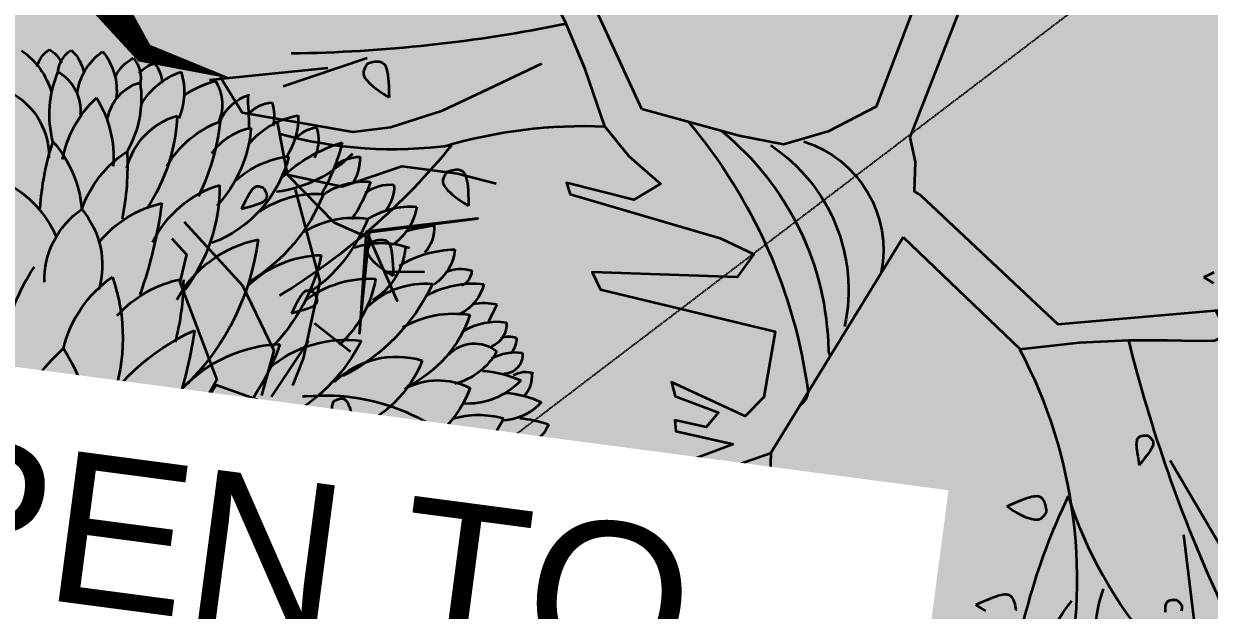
# Model space of a CAD drawing. Header units: millimetres. Extents: x -179928 to 528275, y -469666 to 511935.
# Drawn here: x 43473 to 44101, y 111492 to 111802 of the extents above; entities that cross this region are included whole.
import ezdxf

# ---------------------------------------------------------------- set-up
doc = ezdxf.new("R2010")
doc.units = ezdxf.units.MM
doc.linetypes.add('DASHED', pattern=[0.75, 0.5, -0.25])
doc.layers.add('ad-Furniture', color=8, linetype='Continuous')
doc.layers.add('ad-Text main', color=7, linetype='Continuous')
doc.layers.add('ad-Landscape', color=94, linetype='Continuous', lineweight=35)
doc.layers.add('ad-Landscape 2', color=7, linetype='Continuous', lineweight=35, true_color=0x264c00)
doc.styles.get("Standard").update_dxf_attribs({"font": 'arial.ttf'})

# ---------------------------------------------------------------- blocks, each defined once
blk = doc.blocks.new('A$C61BE7BBE')
at = {"layer": 'ad-Landscape'}
for centre, radius, start, end in [((-0.5792, 3.7449), 0.9742, 186.46688, 241.65563), ((1.7398, 3.1245), 2.0667, 169.32144, 184.04788), ((0.2948, 3.161), 1.349, 172.2305, 210.01298), ((-1.4049, 2.5545), 0.8684, 18.68778, 65.28391), ((-0.9142, 2.3228), 0.8735, 31.40487, 69.8192), ((-2.3006, 1.3581), 0.9275, 41.73929, 89.82837), ((-0.0127, 2.4992), 1.6882, 191.02849, 218.56329), ((-1.856, 1.0904), 1.1017, 36.03906, 80.26816), ((1.1235, 0.9635), 1.4762, 139.56784, 220.43216), ((-1.1235, 0.9635), 1.4762, 319.56784, 40.43216), ((-1.8408, 1.8007), 0.8356, 189.30481, 239.3197), ((-2.8127, 0.1703), 1.5025, 56.86683, 84.37468), ((-2.0528, 0.5755), 1.111, 51.64981, 93.95156), ((-0.5036, 2.3877), 1.7715, 203.40985, 232.04459), ((-2.0704, 2.4383), 1.5297, 223.15526, 259.12002), ((-2.0051, -0.5207), 2.0521, 33.36445, 71.77879), ((0.278, 1.6321), 1.6541, 187.07097, 234.85412), ((-2.3551, -1.8074), 2.8907, 65.67414, 88.25794), ((-0.1824, 2.6175), 2.5892, 216.37093, 243.62041), ((-2.6118, -0.8298), 1.7705, 71.06869, 99.21005), ((-1.9143, 1.938), 1.4152, 226.12226, 258.10878), ((-1.8532, -0.9988), 1.5896, 87.80694, 125.34258), ((-1.0264, -1.4309), 1.7659, 54.46623, 125.53377), ((-1.0264, 1.4309), 1.7659, 234.46623, 305.53377), ((1.1235, -0.9635), 1.4762, 139.56784, 220.43216), ((1.0264, 1.4309), 1.7659, 234.46623, 305.53377), ((-1.1235, -0.9635), 1.4762, 319.56784, 40.43216)]:
    blk.add_arc(centre, radius, start, end, dxfattribs=at)
at = {"layer": 'ad-Landscape 2'}
for centre, radius, start, end in [((0.3234, 3.905), 0.4767, 132.73866, 179.56243), ((-0.3234, 3.905), 0.4767, 0.43757, 47.26134), ((-0.1425, 3.9552), 0.5349, 155.19049, 195.20682), ((-0.9056, 3.6412), 0.6057, 24.0272, 62.73054), ((-0.2663, 4.0457), 0.2252, 130.84427, 173.75905), ((-0.4908, 4.0166), 0.2139, 30.41563, 68.82996), ((-0.0961, 4.0625), 0.2274, 130.93347, 187.27283), ((-0.4137, 3.9807), 0.3046, 17.09734, 56.39496), ((0.4137, 3.9807), 0.3046, 123.60504, 162.90266), ((0.0961, 4.0625), 0.2274, 352.72717, 49.06653), ((0.4908, 4.0166), 0.2139, 111.17004, 149.58437), ((0.9056, 3.6412), 0.6057, 117.26946, 155.9728), ((0.2663, 4.0457), 0.2252, 6.24095, 49.15573), ((5.8663, 2.673), 7.168, 168.75967, 170.83335), ((-1.3268, 3.7443), 0.3576, 14.37957, 65.67824), ((-0.6413, 3.9243), 0.3417, 140.17932, 198.67463), ((-1.1804, 3.4536), 0.743, 47.03228, 68.14061), ((-1.0529, 3.8878), 0.3429, 154.82228, 186.10535), ((-1.4147, 3.7701), 0.2686, 35.04222, 78.95985), ((0.4847, 3.8253), 0.8385, 164.13269, 202.27743), ((-0.4664, 3.7254), 0.3595, 3.05127, 66.29439), ((0.4664, 3.7254), 0.3595, 113.70561, 176.94873), ((-0.4847, 3.8253), 0.8385, 337.72257, 15.86731), ((-1.4522, 3.7508), 0.3106, 153.81915, 198.78711), ((-1.8213, 3.5993), 0.3023, 36.32124, 72.6008), ((-1.0337, 3.8696), 0.5516, 170.48559, 205.45287), ((-1.7595, 3.3631), 0.6247, 31.25767, 73.08831), ((0.6722, 3.3341), 0.8727, 140.39412, 176.99618), ((-0.6722, 3.3341), 0.8727, 3.00382, 39.60588), ((-0.4659, 3.9514), 1.4875, 185.97252, 202.70743), ((-2.4444, 2.7002), 1.2047, 39.61762, 65.52562), ((-0.2113, 3.764), 1.0157, 176.98112, 215.15022), ((-1.383, 3.3555), 0.488, 27.43755, 71.18261), ((0.7845, 3.7974), 1.7654, 178.75477, 198.61147), ((-1.3701, 3.1096), 0.824, 23.21959, 61.77969), ((0.8101, 3.7172), 1.4584, 175.33806, 205.55583), ((-0.8731, 3.3135), 0.5704, 6.67232, 66.26868), ((0.8731, 3.3135), 0.5704, 113.73132, 173.32768), ((-1.6924, 3.6508), 0.4098, 172.3277, 203.61076), ((-2.1581, 3.3546), 0.3559, 46.86291, 80.36915), ((-1.7238, 2.9221), 0.7346, 40.38662, 76.09196), ((-2.1061, 3.4684), 0.2887, 169.0778, 214.64065), ((-2.4029, 3.194), 0.3293, 46.24511, 87.68542), ((-0.9147, 3.7961), 1.3196, 191.93886, 206.21864), ((-2.2394, 2.9434), 0.5806, 48.33638, 86.67487), ((-0.8762, 2.8295), 0.8955, 11.96194, 49.21126), ((0.8762, 2.8295), 0.8955, 130.78874, 168.03806), ((-1.7398, 3.1245), 2.0667, 355.95212, 10.67856), ((-2.1285, 3.3962), 0.4606, 182.36478, 225.58317), ((-2.6219, 2.7574), 0.6207, 49.77589, 86.93335), ((-1.8961, 2.6169), 0.7641, 47.38545, 86.81155), ((-0.4879, 3.7225), 1.408, 194.08678, 230.75178), ((-2.4584, 3.1948), 0.2887, 169.0778, 214.64065), ((-3.0457, 2.0047), 1.2814, 66.14352, 76.28476), ((-2.2078, 2.5037), 0.7304, 50.8151, 91.05063), ((-1.0136, 3.5245), 1.2421, 193.52703, 228.39805), ((-2.5541, 3.0699), 0.3719, 177.60187, 227.96098), ((-3.0549, 2.2322), 0.863, 51.02378, 81.38718), ((-2.4357, 2.4238), 0.6427, 63.07607, 102.38547), ((2.889, 3.1417), 3.5018, 179.98243, 192.00519), ((0.9142, 2.3228), 0.8735, 110.1808, 148.59513), ((-1.9988, 3.0323), 0.5442, 178.24862, 230.68038), ((-1.6974, 2.079), 0.9321, 21.01467, 71.00855), ((0.5421, 2.9513), 1.9362, 179.73155, 217.41149), ((0.4533, 2.5144), 0.6755, 132.16499, 188.60831), ((-0.4533, 2.5144), 0.6755, 351.39169, 47.83501), ((-2.9291, 2.9329), 0.15, 177.47025, 233.80961), ((-3.0253, 2.6704), 0.2744, 57.97543, 101.26619), ((-2.0257, 2.069), 0.8461, 38.49282, 81.42911), ((-0.4415, 3.0214), 1.4626, 184.53972, 217.07204), ((-3.2048, 2.0899), 0.7587, 53.84333, 88.58495), ((-2.8327, 2.8868), 0.3555, 186.20703, 235.71806), ((-1.3292, 3.2587), 1.5303, 197.59049, 235.74559), ((-2.8129, 2.1522), 0.6446, 39.15642, 87.78171), ((-2.4021, 1.9593), 0.8207, 45.12287, 85.9267), ((-1.4468, 2.8141), 0.8978, 182.30093, 220.50756), ((-3.255, 2.3074), 0.3987, 70.94104, 97.72728), ((-4.7109, 2.1806), 1.4962, 14.55365, 20.41362), ((-3.0882, 1.8014), 0.7945, 52.47186, 91.55185), ((-2.167, 2.7765), 0.9598, 190.85815, 236.55055), ((-3.2185, 2.5369), 0.186, 168.23624, 240.99446), ((-3.387, 2.0873), 0.4877, 50.8294, 91.59888), ((1.1102, 2.3286), 1.9834, 172.86966, 187.13034), ((-1.1439, 1.6998), 0.9279, 34.91657, 71.05051), ((0.9729, 1.8753), 1.4339, 153.15977, 192.1138), ((-0.9472, 1.8177), 0.9527, 6.22136, 47.73687), ((-0.9729, 1.8753), 1.4339, 347.8862, 26.84023), ((-3.3252, 2.438), 0.1695, 170.71369, 216.27653), ((-3.4542, 2.3019), 0.1679, 59.89017, 103.18093), ((-3.4098, 2.3203), 0.1483, 166.0967, 261.70295), ((-3.5474, 1.9775), 0.3785, 53.8191, 90.95416), ((-3.2095, 2.1093), 0.2729, 35.39886, 122.15517), ((-2.8672, 2.5356), 0.5252, 201.8257, 248.02813), ((-0.9565, 2.7668), 1.425, 199.73306, 231.77211), ((-3.6227, 2.031), 0.1831, 51.14247, 102.0713), ((-3.4132, 2.1554), 0.2388, 166.75476, 212.31761), ((-3.3241, 1.386), 0.7926, 85.56631, 108.01228), ((-3.104, 2.4748), 0.5733, 215.76353, 266.37343), ((-2.6751, 1.5084), 0.6953, 38.28249, 99.3433), ((-1.8936, 2.412), 0.9205, 193.66836, 242.88227), ((2.2619, 2.2221), 3.2578, 180.48635, 200.14254), ((-1.8918, 0.7397), 1.7085, 20.47463, 58.37181), ((-3.0021, 1.5187), 0.5438, 53.77897, 109.79803), ((-3.5079, 1.2176), 0.814, 86.76384, 107.52222), ((-3.3942, 2.2431), 0.4369, 214.78481, 261.07296), ((-2.2585, 2.2572), 0.9551, 193.74281, 250.74014), ((-3.6458, 0.9704), 0.8788, 87.00257, 102.07341), ((-3.5663, 1.8937), 0.2709, 193.65461, 282.44901), ((-3.3701, 1.1333), 0.7046, 65.60352, 98.75304), ((-2.7888, 2.0624), 0.7268, 198.67082, 243.79699), ((-3.799, 1.3868), 0.2788, 60.36234, 119.63766), ((-3.6025, 1.7876), 0.3701, 205.36372, 256.0362), ((-3.5309, 1.1863), 0.4429, 66.56317, 113.43683), ((-2.8723, 2.1694), 1.0147, 214.6416, 251.06237), ((-3.8429, 1.1634), 0.2852, 68.35462, 126.71622), ((-3.8061, 1.4393), 0.2126, 192.8534, 276.06864), ((-3.6986, 1.0203), 0.4283, 72.41068, 114.40253), ((-3.3934, 1.5704), 0.508, 198.36566, 274.36285), ((-2.935, 0.5362), 0.8919, 63.91881, 106.35993), ((-3.867, 1.2266), 0.1934, 174.18666, 290.59598), ((-3.9905, 0.7068), 0.5437, 67.64575, 97.28341), ((-3.2785, -0.1985), 1.4267, 76.95691, 99.25489), ((-2.5206, 2.2177), 1.411, 225.5947, 260.34135), ((-3.9828, 0.7528), 0.3143, 81.59333, 119.16505), ((-3.8058, 1.2269), 0.3858, 211.15088, 261.88723), ((-3.5292, 0.1698), 0.9139, 78.01728, 113.3144), ((-3.2424, 1.8545), 1.0655, 232.5105, 267.25212), ((-4.09, 0.6654), 0.2348, 66.95459, 113.04541), ((-3.8641, 1.0224), 0.3477, 203.91838, 280.78741), ((-3.7147, 0.1925), 0.678, 81.55573, 114.70525), ((-3.2885, 1.64), 1.0932, 229.52167, 276.17194), ((-3.0057, -0.698), 1.5293, 80.07303, 110.39202), ((-4.09, 0.5543), 0.1658, 79.35441, 130.28324), ((-4.0065, 0.7788), 0.2144, 207.19351, 284.68974), ((-3.8679, 0.1672), 0.5263, 77.39124, 114.96296), ((-2.5064, 2.2982), 1.8728, 236.55296, 269.35046), ((-4.0211, -0.3309), 0.8867, 85.54152, 102.47041), ((-3.5803, 1.2652), 0.8033, 230.61412, 270.78978), ((-3.9905, 0.6212), 0.2383, 201.22812, 283.00293), ((-3.2335, -0.2213), 0.7603, 84.12058, 124.2254), ((-4.487, 1.6291), 1.2847, 281.63719, 288.00047), ((-3.7607, -0.1513), 0.5674, 79.89405, 113.04357), ((-2.7222, 2.1138), 1.9478, 241.18217, 266.26036), ((-1.8634, 3.0329), 2.8823, 251.61053, 271.71734), ((1.0264, -1.4309), 1.7659, 54.46623, 125.53377), ((-2.3531, -1.1695), 1.4234, 97.04197, 124.31969)]:
    blk.add_arc(centre, radius, start, end, dxfattribs=at)
blk = doc.blocks.new('A$C279134A6')
at = {"layer": 'ad-Landscape', "linetype": 'Continuous'}
for p, q in [((542.66, 463.81), (637.12, 613.59)), ((734.74, 473.8), (789.53, 447.04)), ((352.62, 400.13), (423.66, 240.51)), ((150.22, 271.73), (93.3, 199.01)), ((134.41, 222.4), (119.11, 163.38)), ((595.99, 149.14), (611.79, 82.26))]:
    blk.add_line(p, q, dxfattribs=at)
for points in [[(356.89, 469.03), (326.61, 591.55)], [(382.56, 486.75), (357.78, 591.94)], [(566.22, 448.74), (584.9, 485.96), (601.98, 515.2), (616.52, 537.42), (627.59, 553.56), (634.27, 564.59), (635.63, 571.45), (630.72, 575.1), (618.63, 576.49)], [(382.56, 486.75), (413.24, 465.34), (442.58, 452.51), (473.75, 454.34), (542.66, 463.81)], [(344.62, 430.21), (349.05, 432.35), (350.89, 452.51), (356.89, 469.03)], [(733.97, 470.35), (732.12, 471.15), (730.55, 471.76), (729.22, 472.19), (728.1, 472.47), (727.16, 472.62), (726.35, 472.66), (725.64, 472.61), (724.99, 472.49), (724.38, 472.32), (723.79, 472.09), (723.22, 471.78), (722.67, 471.36), (722.14, 470.83), (721.61, 470.17), (721.1, 469.35), (720.59, 468.36), (720.08, 467.18), (719.57, 465.75), (719.05, 464.02), (718.53, 461.94), (717.98, 459.44), (717.42, 456.48), (716.83, 452.99), (716.21, 448.92)], [(733.97, 470.35), (734.31, 469.66), (734.64, 468.97), (734.94, 468.29), (735.22, 467.62), (735.47, 466.95), (735.68, 466.3), (735.85, 465.65), (735.97, 465.01), (736.04, 464.38), (736.04, 463.74), (735.95, 463.1), (735.77, 462.44), (735.47, 461.75), (735.04, 461.01), (734.47, 460.24), (733.73, 459.4), (732.82, 458.5), (731.66, 457.51), (730.21, 456.42), (728.38, 455.22), (726.14, 453.89), (723.4, 452.4), (720.12, 450.75), (716.21, 448.92)], [(566.22, 448.74), (547.11, 430.52), (522.98, 414.51), (539.77, 401.2), (587.45, 406.7), (583.78, 399.37), (477.42, 382.87), (452.99, 374.92), (462.23, 357.76), (561.78, 348.05), (554.44, 337.06), (431.57, 324.23), (433.41, 278.42), (444.41, 263.76), (497.59, 280.25), (493.92, 271.09), (462.75, 263.76), (470.08, 252.76), (492.09, 254.59), (490.26, 247.26), (449.88, 243.53)], [(344.62, 430.21), (239.13, 354.81)], [(137.2, 403.92), (140.23, 402.1), (143.72, 399.92)], [(136.41, 396.72), (139.8, 398.14), (143.72, 399.92)], [(669.94, 403.72), (668.08, 404.52), (666.51, 405.12), (665.19, 405.56), (664.07, 405.84), (663.12, 405.99), (662.31, 406.02), (661.6, 405.97), (660.96, 405.86), (660.35, 405.69), (659.76, 405.46), (659.19, 405.14), (658.64, 404.73), (658.1, 404.2), (657.58, 403.53), (657.06, 402.71), (656.55, 401.72), (656.05, 400.54), (655.54, 399.12), (655.02, 397.39), (654.49, 395.3), (653.95, 392.81), (653.39, 389.85), (652.8, 386.36), (652.18, 382.29)], [(669.94, 403.72), (670.28, 403.02), (670.61, 402.33), (670.91, 401.66), (671.19, 400.98), (671.44, 400.32), (671.65, 399.66), (671.82, 399.02), (671.94, 398.38), (672, 397.74), (672, 397.11), (671.92, 396.47), (671.73, 395.8), (671.44, 395.11), (671.01, 394.38), (670.43, 393.6), (669.7, 392.77), (668.78, 391.86), (667.63, 390.87), (666.17, 389.79), (664.35, 388.59), (662.1, 387.25), (659.37, 385.77), (656.08, 384.12), (652.18, 382.29)], [(352.62, 400.13), (262.56, 334.25)], [(239.13, 354.81), (91.68, 387.47), (9.73, 365.32)], [(263.02, 334.14), (222.6, 344.15), (189.28, 350.19), (162.94, 353.59), (143.48, 355.67), (130.75, 357.77), (124.66, 361.2), (125.08, 367.3), (131.89, 377.39)], [(793.62, 375.77), (792.79, 374.6), (792.14, 373.59), (791.65, 372.73), (791.29, 372), (791.05, 371.36), (790.91, 370.8), (790.84, 370.3), (790.83, 369.83), (790.86, 369.38), (790.93, 368.94), (791.07, 368.5), (791.28, 368.05), (791.57, 367.6), (791.96, 367.14), (792.45, 366.67), (793.07, 366.17), (793.82, 365.64), (794.75, 365.07), (795.92, 364.43), (797.36, 363.71), (799.14, 362.87), (801.29, 361.91), (803.87, 360.8), (806.94, 359.52)], [(793.62, 375.77), (794.15, 375.91), (794.67, 376.04), (795.19, 376.16), (795.7, 376.25), (796.2, 376.33), (796.69, 376.38), (797.16, 376.4), (797.62, 376.4), (798.07, 376.35), (798.51, 376.26), (798.95, 376.11), (799.39, 375.88), (799.82, 375.57), (800.27, 375.17), (800.73, 374.66), (801.21, 374.03), (801.71, 373.26), (802.24, 372.3), (802.82, 371.1), (803.47, 369.6), (804.19, 367.75), (805, 365.49), (805.91, 362.76), (806.94, 359.52)], [(715.1, 349.05), (713.25, 349.86), (711.68, 350.46), (710.35, 350.89), (709.23, 351.17), (708.29, 351.32), (707.48, 351.36), (706.77, 351.31), (706.12, 351.2), (705.51, 351.03), (704.92, 350.79), (704.35, 350.48), (703.8, 350.07), (703.27, 349.53), (702.75, 348.87), (702.23, 348.05), (701.72, 347.06), (701.21, 345.88), (700.7, 344.45), (700.19, 342.73), (699.66, 340.64), (699.11, 338.15), (698.55, 335.18), (697.96, 331.7), (697.35, 327.63)], [(715.1, 349.05), (715.44, 348.36), (715.77, 347.67), (716.08, 346.99), (716.36, 346.32), (716.6, 345.66), (716.81, 345), (716.98, 344.35), (717.1, 343.71), (717.17, 343.08), (717.17, 342.45), (717.08, 341.8), (716.9, 341.14), (716.6, 340.45), (716.17, 339.72), (715.6, 338.94), (714.87, 338.1), (713.95, 337.2), (712.79, 336.21), (711.34, 335.13), (709.52, 333.92), (707.27, 332.59), (704.54, 331.11), (701.25, 329.46), (697.35, 327.63)], [(749.98, 309.18), (749.15, 308), (748.5, 307), (748.01, 306.14), (747.65, 305.4), (747.41, 304.76), (747.27, 304.2), (747.2, 303.7), (747.19, 303.24), (747.22, 302.78), (747.3, 302.34), (747.43, 301.9), (747.64, 301.46), (747.93, 301.01), (748.32, 300.55), (748.82, 300.07), (749.43, 299.57), (750.18, 299.05), (751.12, 298.47), (752.28, 297.83), (753.72, 297.11), (755.5, 296.27), (757.65, 295.31), (760.24, 294.2), (763.3, 292.92)], [(749.98, 309.18), (750.51, 309.32), (751.04, 309.44), (751.55, 309.56), (752.06, 309.66), (752.56, 309.73), (753.05, 309.78), (753.52, 309.81), (753.99, 309.8), (754.44, 309.75), (754.88, 309.66), (755.31, 309.51), (755.75, 309.28), (756.19, 308.98), (756.63, 308.57), (757.09, 308.06), (757.57, 307.43), (758.07, 306.66), (758.6, 305.7), (759.18, 304.5), (759.83, 303), (760.55, 301.15), (761.36, 298.89), (762.27, 296.17), (763.3, 292.92)], [(167.13, 286.62), (166.68, 286.3), (166.24, 285.99), (165.82, 285.67), (165.41, 285.35), (165.03, 285.02), (164.68, 284.68), (164.35, 284.34), (164.05, 283.98), (163.8, 283.61), (163.58, 283.21), (163.41, 282.78), (163.3, 282.31), (163.25, 281.77), (163.26, 281.17), (163.35, 280.49), (163.52, 279.72), (163.79, 278.84), (164.17, 277.81), (164.7, 276.58), (165.42, 275.12), (166.36, 273.37), (167.55, 271.28), (169.03, 268.82), (170.82, 265.93)], [(167.13, 286.62), (168.56, 286.48), (169.75, 286.32), (170.72, 286.14), (171.52, 285.93), (172.16, 285.7), (172.67, 285.44), (173.1, 285.17), (173.46, 284.87), (173.78, 284.56), (174.07, 284.21), (174.32, 283.82), (174.52, 283.37), (174.67, 282.86), (174.77, 282.27), (174.81, 281.58), (174.79, 280.79), (174.7, 279.88), (174.53, 278.79), (174.25, 277.5), (173.87, 275.93), (173.35, 274.04), (172.68, 271.77), (171.84, 269.09), (170.82, 265.93)], [(423.23, 240.72), (460.45, 222.04), (489.69, 204.96), (511.91, 190.42), (528.06, 179.35), (539.08, 172.67), (545.95, 171.31)], [(449.88, 243.53), (588.09, 169.82), (635.95, 99.71)], [(726.79, 236.58), (725.62, 237.4), (724.61, 238.05), (723.75, 238.55), (723.01, 238.9), (722.37, 239.14), (721.82, 239.29), (721.31, 239.36), (720.85, 239.37), (720.4, 239.34), (719.95, 239.26), (719.51, 239.12), (719.07, 238.92), (718.62, 238.62), (718.16, 238.24), (717.68, 237.74), (717.18, 237.13), (716.66, 236.37), (716.09, 235.44), (715.45, 234.28), (714.72, 232.83), (713.89, 231.06), (712.92, 228.9), (711.81, 226.32), (710.53, 223.26)], [(229.79, 226.07), (230.38, 228), (230.94, 229.58), (231.48, 230.87), (231.99, 231.9), (232.49, 232.72), (232.99, 233.36), (233.49, 233.87), (234, 234.28), (234.52, 234.64), (235.08, 234.93), (235.69, 235.16), (236.36, 235.31), (237.12, 235.37), (237.96, 235.33), (238.92, 235.19), (240, 234.94), (241.23, 234.56), (242.65, 234.01), (244.29, 233.28), (246.22, 232.33), (248.47, 231.12), (251.09, 229.62), (254.12, 227.8), (257.61, 225.62)], [(726.79, 236.58), (726.93, 236.05), (727.06, 235.52), (727.17, 235), (727.27, 234.49), (727.34, 234), (727.4, 233.51), (727.42, 233.03), (727.41, 232.57), (727.37, 232.12), (727.27, 231.68), (727.12, 231.24), (726.9, 230.81), (726.59, 230.37), (726.19, 229.92), (725.67, 229.46), (725.04, 228.99), (724.27, 228.49), (723.31, 227.96), (722.11, 227.37), (720.61, 226.73), (718.76, 226.01), (716.5, 225.2), (713.78, 224.29), (710.53, 223.26)], [(229.79, 226.07), (230.09, 225.35), (230.4, 224.66), (230.72, 223.99), (231.05, 223.34), (231.39, 222.72), (231.75, 222.13), (232.14, 221.58), (232.54, 221.07), (232.98, 220.61), (233.46, 220.2), (234.01, 219.85), (234.63, 219.56), (235.35, 219.33), (236.18, 219.18), (237.15, 219.11), (238.26, 219.13), (239.54, 219.23), (241.04, 219.47), (242.82, 219.87), (244.91, 220.47), (247.39, 221.31), (250.29, 222.42), (253.68, 223.85), (257.61, 225.62)], [(578.07, 195.37), (577.37, 195.02), (576.69, 194.7), (576.01, 194.39), (575.34, 194.11), (574.67, 193.87), (574.02, 193.65), (573.37, 193.49), (572.73, 193.37), (572.1, 193.3), (571.46, 193.3), (570.82, 193.39), (570.16, 193.57), (569.46, 193.87), (568.73, 194.3), (567.95, 194.87), (567.12, 195.6), (566.21, 196.52), (565.23, 197.67), (564.14, 199.13), (562.94, 200.95), (561.6, 203.2), (560.12, 205.93), (558.47, 209.22), (556.64, 213.12)], [(578.07, 195.37), (578.87, 197.22), (579.48, 198.79), (579.91, 200.12), (580.19, 201.23), (580.34, 202.18), (580.38, 202.99), (580.33, 203.7), (580.21, 204.34), (580.04, 204.96), (579.81, 205.55), (579.49, 206.11), (579.08, 206.66), (578.55, 207.2), (577.88, 207.72), (577.07, 208.24), (576.08, 208.75), (574.89, 209.26), (573.47, 209.77), (571.74, 210.28), (569.66, 210.81), (567.16, 211.35), (564.2, 211.92), (560.71, 212.51), (556.64, 213.12)], [(132.69, 177.1), (132.24, 176.78), (131.8, 176.47), (131.37, 176.15), (130.97, 175.82), (130.59, 175.5), (130.23, 175.16), (129.9, 174.81), (129.61, 174.46), (129.35, 174.08), (129.13, 173.69), (128.97, 173.26), (128.85, 172.78), (128.8, 172.25), (128.82, 171.65), (128.91, 170.97), (129.08, 170.19)], [(132.69, 177.1), (134.12, 176.96), (135.3, 176.8), (136.28, 176.61), (137.07, 176.41), (137.71, 176.17), (138.23, 175.92), (138.65, 175.65), (139.02, 175.35), (139.34, 175.04), (139.63, 174.69), (139.87, 174.3), (140.07, 173.85), (140.22, 173.34), (140.32, 172.74), (140.36, 172.06), (140.34, 171.27), (140.25, 170.35), (140.08, 169.27), (139.81, 167.97)], [(696.76, 175.79), (695.59, 176.62), (694.58, 177.27), (693.72, 177.76), (692.98, 178.12), (692.34, 178.36), (691.79, 178.5), (691.28, 178.57), (690.82, 178.58), (690.37, 178.55), (689.92, 178.48), (689.48, 178.34), (689.04, 178.13), (688.59, 177.84), (688.13, 177.45), (687.65, 176.95), (687.15, 176.34), (686.63, 175.59), (686.06, 174.66), (685.42, 173.49), (684.69, 172.05), (683.86, 170.27), (682.89, 168.12), (681.78, 165.53), (680.5, 162.47)], [(696.76, 175.79), (696.9, 175.26), (697.03, 174.73), (697.14, 174.22), (697.24, 173.71), (697.31, 173.21), (697.37, 172.72), (697.39, 172.25), (697.38, 171.78), (697.34, 171.33), (697.24, 170.89), (697.09, 170.46), (696.87, 170.02), (696.56, 169.58), (696.16, 169.14), (695.64, 168.68), (695.01, 168.2), (694.24, 167.7), (693.28, 167.17), (692.08, 166.59), (690.58, 165.94), (688.73, 165.22), (686.47, 164.41), (683.75, 163.5), (680.5, 162.47)], [(241.95, 156.21), (242.54, 158.14), (243.1, 159.73), (243.64, 161.02), (244.15, 162.05), (244.65, 162.86), (245.15, 163.5), (245.65, 164.01), (246.16, 164.42), (246.69, 164.78), (247.25, 165.08), (247.85, 165.3), (248.53, 165.45), (249.28, 165.51), (250.12, 165.48), (251.08, 165.34), (252.16, 165.08), (253.39, 164.7), (254.81, 164.16), (256.45, 163.43), (258.38, 162.47), (260.63, 161.26), (263.25, 159.77), (266.28, 157.94), (269.77, 155.77)], [(241.95, 156.21), (242.25, 155.5)], [(262.46, 152.57), (265.85, 153.99), (269.77, 155.77)], [(586.53, 140.81), (585.84, 140.47), (585.15, 140.15), (584.47, 139.84), (583.8, 139.56), (583.14, 139.31), (582.48, 139.1), (581.83, 138.93), (581.19, 138.81), (580.56, 138.75), (579.93, 138.75), (579.28, 138.83), (578.62, 139.02), (577.93, 139.32), (577.2, 139.74), (576.42, 140.32), (575.58, 141.05), (574.68, 141.97), (573.69, 143.12), (572.61, 144.58), (571.4, 146.4), (570.07, 148.65), (568.58, 151.38), (566.94, 154.67), (565.1, 158.57)], [(586.53, 140.81), (587.33, 142.67), (587.94, 144.24), (588.37, 145.57), (588.65, 146.68), (588.8, 147.63), (588.84, 148.44), (588.79, 149.15), (588.67, 149.79), (588.51, 150.41), (588.27, 150.99), (587.96, 151.56), (587.54, 152.11), (587.01, 152.65), (586.35, 153.17), (585.53, 153.69), (584.54, 154.2), (583.36, 154.7), (581.93, 155.21), (580.2, 155.73), (578.12, 156.26), (575.63, 156.8), (572.66, 157.37), (569.17, 157.95), (565.1, 158.57)], [(378.21, 137), (379.01, 138.85), (379.62, 140.43), (380.05, 141.75), (380.33, 142.87), (380.48, 143.82), (380.52, 144.62), (380.47, 145.33), (380.35, 145.98), (380.18, 146.59), (379.95, 147.18), (379.64, 147.75), (379.22, 148.3), (378.69, 148.83), (378.03, 149.36), (377.21, 149.87), (376.22, 150.38), (375.04, 150.89), (373.61, 151.4), (371.88, 151.92), (369.8, 152.45), (367.3, 152.99), (364.34, 153.55), (360.85, 154.14), (356.78, 154.76)], [(365.37, 139.31), (364.28, 140.77), (363.08, 142.59), (361.75, 144.83), (360.26, 147.57), (358.61, 150.86), (356.78, 154.76)], [(465.18, 142.27), (464.01, 143.09), (463, 143.74), (462.14, 144.23), (461.41, 144.59), (460.77, 144.83), (460.21, 144.98), (459.71, 145.04), (459.24, 145.06), (458.79, 145.03), (458.35, 144.95), (457.91, 144.81), (457.46, 144.6), (457.01, 144.31), (456.55, 143.92), (456.08, 143.43), (455.58, 142.81), (455.05, 142.06), (454.48, 141.13), (453.84, 139.96), (453.12, 138.52), (452.28, 136.75), (451.32, 134.59), (450.21, 132.01), (448.93, 128.94)], [(465.18, 142.27), (465.32, 141.73), (465.45, 141.21), (465.57, 140.69), (465.66, 140.18), (465.74, 139.68), (465.79, 139.2), (465.81, 138.72), (465.81, 138.26), (465.76, 137.81), (465.67, 137.37), (465.52, 136.93), (465.29, 136.5), (464.98, 136.06), (464.58, 135.61), (464.07, 135.15), (463.44, 134.68), (462.67, 134.18), (461.71, 133.64), (460.51, 133.06), (459.01, 132.42), (457.16, 131.7), (454.9, 130.89), (452.17, 129.97), (448.93, 128.94)], [(647.08, 127.54), (645.91, 128.36), (644.9, 129.01), (644.04, 129.51), (643.3, 129.86), (642.66, 130.1), (642.11, 130.25), (641.61, 130.32), (641.14, 130.33), (640.69, 130.3), (640.24, 130.22), (639.8, 130.08), (639.36, 129.88), (638.91, 129.58), (638.45, 129.2), (637.97, 128.7), (637.48, 128.09), (636.95, 127.33), (636.38, 126.4), (635.74, 125.24), (635.01, 123.79), (634.18, 122.02), (633.22, 119.86), (632.11, 117.28), (630.83, 114.22)], [(647.08, 127.54), (647.22, 127.01), (647.35, 126.48), (647.46, 125.96), (647.56, 125.45), (647.64, 124.96), (647.69, 124.47), (647.71, 123.99), (647.7, 123.53), (647.66, 123.08), (647.56, 122.64), (647.41, 122.2), (647.19, 121.77), (646.88, 121.33), (646.48, 120.88), (645.97, 120.42), (645.33, 119.95), (644.56, 119.45), (643.61, 118.92), (642.4, 118.33), (640.91, 117.69), (639.05, 116.97), (636.79, 116.16), (634.07, 115.25), (630.83, 114.22)]]:
    blk.add_lwpolyline(points, dxfattribs=at)
for centre, radius, start, end in [((935.31, 1480.23), 1020.98, 250.94432, 261.65172), ((751.75, 192.15), 360.52, 132.1856, 164.96928), ((442.71, 379.18), 78.47, 99.97071, 183.81406), ((503.62, 343.37), 119.5, 115.95201, 184.58182), ((590, 286.65), 198.75, 121.55064, 171.51321), ((536.19, 111.38), 338.69, 65.90923, 84.91323), ((1065.05, 665.67), 464.83, 211.6227, 231.10353), ((747.47, 706.98), 295.58, 254.65268, 277.94044), ((807.6, 460.44), 89.05, 216.61054, 255.04548), ((-760.64, 724.43), 1020.98, 327.78954, 338.49694), ((538.85, 137.6), 338.69, 144.52803, 186.24679), ((342.11, 341.19), 57.18, 329.93997, 333.84171), ((417.56, 286.05), 14, 177.1649, 226.31537), ((-51.03, 364.35), 295.58, 311.50082, 334.78858), ((-226.14, 96.21), 464.83, 358.33773, 17.81856), ((85.88, 270.75), 338.69, 335.90923, 354.91323), ((714.42, 101.35), 139.86, 77.08107, 137.74147), ((780.33, 388.72), 154.97, 257.08107, 258.0944), ((1454.72, -128.37), 1020.98, 160.94432, 171.65172), ((713.06, 161.46), 50.42, 68.55305, 140.17001), ((639.24, 74.45), 124.35, 53.68534, 121.3784), ((698.07, 171.26), 59.23, 155.04444, 231.65457), ((97.18, 158.36), 89.05, 334.39578, 12.83071), ((77.87, 92.12), 147.38, 358.93793, 30.62473), ((391.57, 153.22), 155.43, 300.80412, 6.68563), ((640.16, -258.11), 464.83, 121.6227, 141.10353), ((681.48, 59.47), 295.58, 164.65268, 187.94044), ((653.25, 158.89), 110.38, 194.28758, 234.1159)]:
    blk.add_arc(centre, radius, start, end, dxfattribs=at)
blk = doc.blocks.new('A$C06C421F0')
at = {"layer": 'ad-Landscape'}
for points in [[(359.91, 366.46, 35.98, 14.39, 0), (421.22, 431.54, 14.39, 0.72, 0), (487.37, 441.94, 0, 0, 0), (448, 441.94, 0, 0, 0), (472.53, 524.19, 0, 0, 0), (467.69, 541.37, 0, 0, 0), (379.6, 599.67, 0, 0, 0), (404.12, 579.33, 0, 0, 0), (359.91, 575.71, 0, 0, 0), (404.12, 579.33, 0, 0, 0), (467.69, 541.37, 0, 0, 0), (433.48, 648.03, 0, 0, 0), (482.53, 692.32, 0, 0, 0), (430.9, 648.03, 0, 0, 0), (418.64, 692.32, 0, 0, 0), (426.06, 713.11, 0, 0, 0), (413.8, 692.32, 0, 0, 0), (372.17, 716.27, 0, 0, 0), (413.8, 692.32, 0, 0, 0), (323.13, 719.89, 0, 0, 0)], [(353.42, 359.91, 35.98, 14.39, 0), (288.34, 421.22, 14.39, 0.72, 0), (277.95, 487.37, 0, 0, 0), (277.95, 448, 0, 0, 0), (195.69, 472.53, 0, 0, 0), (178.52, 467.69, 0, 0, 0), (120.22, 379.6, 0, 0, 0), (140.56, 404.12, 0, 0, 0), (144.17, 359.91, 0, 0, 0), (140.56, 404.12, 0, 0, 0), (178.52, 467.69, 0, 0, 0), (71.86, 433.48, 0, 0, 0), (27.57, 482.53, 0, 0, 0), (71.86, 430.9, 0, 0, 0), (27.57, 418.64, 0, 0, 0), (6.78, 426.06, 0, 0, 0), (27.57, 413.8, 0, 0, 0), (3.62, 372.17, 0, 0, 0), (27.57, 413.8, 0, 0, 0), (0, 323.13, 0, 0, 0)], [(366.46, 359.97, 35.98, 14.39, 0), (431.54, 298.66, 14.39, 0.72, 0), (441.94, 232.52, 0, 0, 0), (441.94, 271.88, 0, 0, 0), (524.19, 247.36, 0, 0, 0), (541.37, 252.2, 0, 0, 0), (599.67, 340.29, 0, 0, 0), (579.33, 315.77, 0, 0, 0), (575.71, 359.97, 0, 0, 0), (579.33, 315.77, 0, 0, 0), (541.37, 252.2, 0, 0, 0), (648.03, 286.4, 0, 0, 0), (692.32, 237.36, 0, 0, 0), (648.03, 288.98, 0, 0, 0), (692.32, 301.25, 0, 0, 0), (713.11, 293.82, 0, 0, 0), (692.32, 306.09, 0, 0, 0), (716.27, 347.71, 0, 0, 0), (692.32, 306.09, 0, 0, 0), (719.89, 396.76, 0, 0, 0)], [(359.97, 353.42, 35.98, 14.39, 0), (298.66, 288.34, 14.39, 0.72, 0), (232.52, 277.95, 0, 0, 0), (271.88, 277.95, 0, 0, 0), (247.36, 195.69, 0, 0, 0), (252.2, 178.52, 0, 0, 0), (340.29, 120.22, 0, 0, 0), (315.77, 140.56, 0, 0, 0), (359.97, 144.17, 0, 0, 0), (315.77, 140.56, 0, 0, 0), (252.2, 178.52, 0, 0, 0), (286.4, 71.86, 0, 0, 0), (237.36, 27.57, 0, 0, 0), (288.98, 71.86, 0, 0, 0), (301.25, 27.57, 0, 0, 0), (293.82, 6.78, 0, 0, 0), (306.09, 27.57, 0, 0, 0), (347.71, 3.62, 0, 0, 0), (306.09, 27.57, 0, 0, 0), (396.76, 0, 0, 0, 0)]]:
    blk.add_lwpolyline(points, format="xyseb", dxfattribs=at)
for points in [[(277.95, 479.95), (253.99, 499.63), (250.38, 582.88), (257.61, 609.99), (274.78, 646.77), (295.12, 678.39), (319.07, 715.18)], [(250.38, 526.41), (212.87, 538.67), (209.25, 580.3), (230.04, 622.25), (230.04, 663.87), (226.43, 693.24)], [(460.26, 565.32), (472.53, 575.71), (470.27, 596.5), (507.05, 664.75), (497.05, 689.15), (507.05, 668.36), (538.67, 675.14)], [(212.87, 538.67), (182.13, 578.04), (174.9, 602.56), (103.04, 607.4), (178.52, 604.82), (198.86, 683.23), (178.52, 602.56), (130.61, 631.93), (150.95, 619.67), (154.57, 649.03)], [(467.69, 551.76), (516.73, 592.89), (546.1, 637.63), (541.26, 671.98)], [(570.62, 627.24), (548.68, 671.98)], [(546.1, 517.41), (573.2, 582.49), (568.36, 640.79), (563.2, 661.58)], [(573.2, 613.68), (602.56, 630.85)], [(538.67, 507.02), (578.04, 537.75), (602.56, 544.98), (607.4, 616.84), (604.82, 541.37), (683.23, 521.03), (602.56, 541.37), (631.93, 589.27), (619.67, 568.94), (649.03, 565.32)], [(106.21, 573.2), (89.03, 602.56)], [(202.47, 546.1), (137.39, 573.2), (79.09, 568.36), (58.3, 563.2)], [(92.65, 570.62), (47.91, 548.68)], [(274.78, 472.53), (295.12, 558.36)], [(168.12, 467.69), (127, 516.73), (82.25, 546.1), (47.91, 541.26)], [(154.57, 460.26), (144.17, 472.53), (123.38, 470.27), (55.14, 507.05), (30.73, 497.05), (51.52, 507.05), (44.74, 538.67)], [(526.41, 469.51), (538.67, 507.02), (580.3, 510.63), (622.25, 489.84), (663.87, 489.84), (693.24, 493.46)], [(479.95, 441.94), (499.63, 465.89), (582.88, 469.51), (609.99, 462.28), (646.77, 445.1), (678.39, 424.76), (715.18, 400.81)], [(472.53, 445.1), (558.36, 424.76)], [(239.94, 277.95), (220.25, 253.99), (137, 250.38), (109.9, 257.61), (73.11, 274.78), (41.49, 295.12), (4.71, 319.07)], [(247.36, 274.78), (161.53, 295.12)], [(565.32, 259.62), (575.71, 247.36), (596.5, 249.62), (664.75, 212.83), (689.15, 222.84), (668.36, 212.83), (675.14, 181.21)], [(193.47, 250.38), (181.21, 212.87), (139.59, 209.25), (97.64, 230.04), (56.01, 230.04), (26.65, 226.43)], [(445.1, 247.36), (424.76, 161.53)], [(551.76, 252.2), (592.89, 203.15), (637.63, 173.79), (671.98, 178.63)], [(441.94, 239.94), (465.89, 220.25), (469.51, 137), (462.28, 109.9), (445.1, 73.12), (424.76, 41.49), (400.81, 4.71)], [(181.21, 212.87), (141.84, 182.13), (117.32, 174.9), (112.48, 103.04), (115.06, 178.52), (36.65, 198.86), (117.32, 178.52), (87.96, 130.61), (100.22, 150.95), (70.86, 154.57)], [(173.79, 202.47), (146.68, 137.39), (151.52, 79.09), (156.69, 58.3)], [(469.51, 193.47), (507.02, 181.21), (510.63, 139.59), (489.84, 97.64), (489.84, 56.01), (493.46, 26.65)], [(507.02, 181.21), (537.75, 141.84), (544.98, 117.32), (616.84, 112.48), (541.37, 115.06), (521.03, 36.65), (541.37, 117.32), (589.27, 87.96), (568.93, 100.22), (565.32, 70.86)], [(252.2, 168.12), (203.15, 127), (173.79, 82.25), (178.63, 47.91)], [(517.41, 173.79), (582.49, 146.68), (640.79, 151.52), (661.58, 156.69)], [(627.24, 149.27), (671.98, 171.21)], [(259.62, 154.57), (247.36, 144.17), (249.62, 123.38), (212.83, 55.14), (222.84, 30.73), (212.83, 51.52), (181.21, 44.74)], [(613.68, 146.68), (630.85, 117.32)], [(146.68, 106.21), (117.32, 89.03)], [(149.27, 92.65), (171.21, 47.91)]]:
    blk.add_lwpolyline(points, dxfattribs=at)
blk = doc.blocks.new('zw$B1C6')
at = {"transparency": 33554559}
h = blk.add_hatch(color=74, dxfattribs=at)
h.dxf.hatch_style = 1
h.paths.add_polyline_path([(0, 0), (-1225, 0), (-1225, -1215), (0, -1215)])
at = {"layer": 'ad-Furniture', "linetype": 'DASHED'}
for points in [[(0, -1215), (-1225, 0)], [(0, 0), (-1225, -1215)]]:
    blk.add_lwpolyline(points, dxfattribs=at)
at = {"xscale": -67.90653060229481, "yscale": 67.90653060229484, "zscale": 67.90653060229484}
blk.add_blockref('A$C61BE7BBE', (-708.41, -577.72), dxfattribs=at)
at = {"layer": 'ad-Landscape'}
for name, p, xscale, yscale, zscale in [('A$C06C421F0', (-473.53, -492.49), -0.7144563243118908, 0.7144563243118911, 0.7144563243118911), ('A$C279134A6', (-4.02, -638.27), -0.7689692653037791, 0.7689692653037794, 0.7689692653037794)]:
    blk.add_blockref(name, p, dxfattribs=dict(at, xscale=xscale, yscale=yscale, zscale=zscale))
at = {"layer": 'ad-Text main', "color": 0, "insert": (-612.5, -607.5), "char_height": 80, "width": 677.4461, "attachment_point": 5, "bg_fill": 2}
blk.add_mtext('OPEN TO SKY', dxfattribs=at)
blk = doc.blocks.new('1625_East Villa')
blk.add_blockref('zw$B1C6', (7010, 13390))
blk = doc.blocks.new("All Plot's Villa Plans")
at = {"ltscale": 5, "rotation": 352.4703876422526}
blk.add_blockref('1625_East Villa', (35550.66, 99624.73), dxfattribs=at)

msp = doc.modelspace()

# ---------------------------------------------------------------- block references
at = {"ltscale": 5}
msp.add_blockref("All Plot's Villa Plans", (0, 0), dxfattribs=at)

doc.saveas('drawing.dxf')
